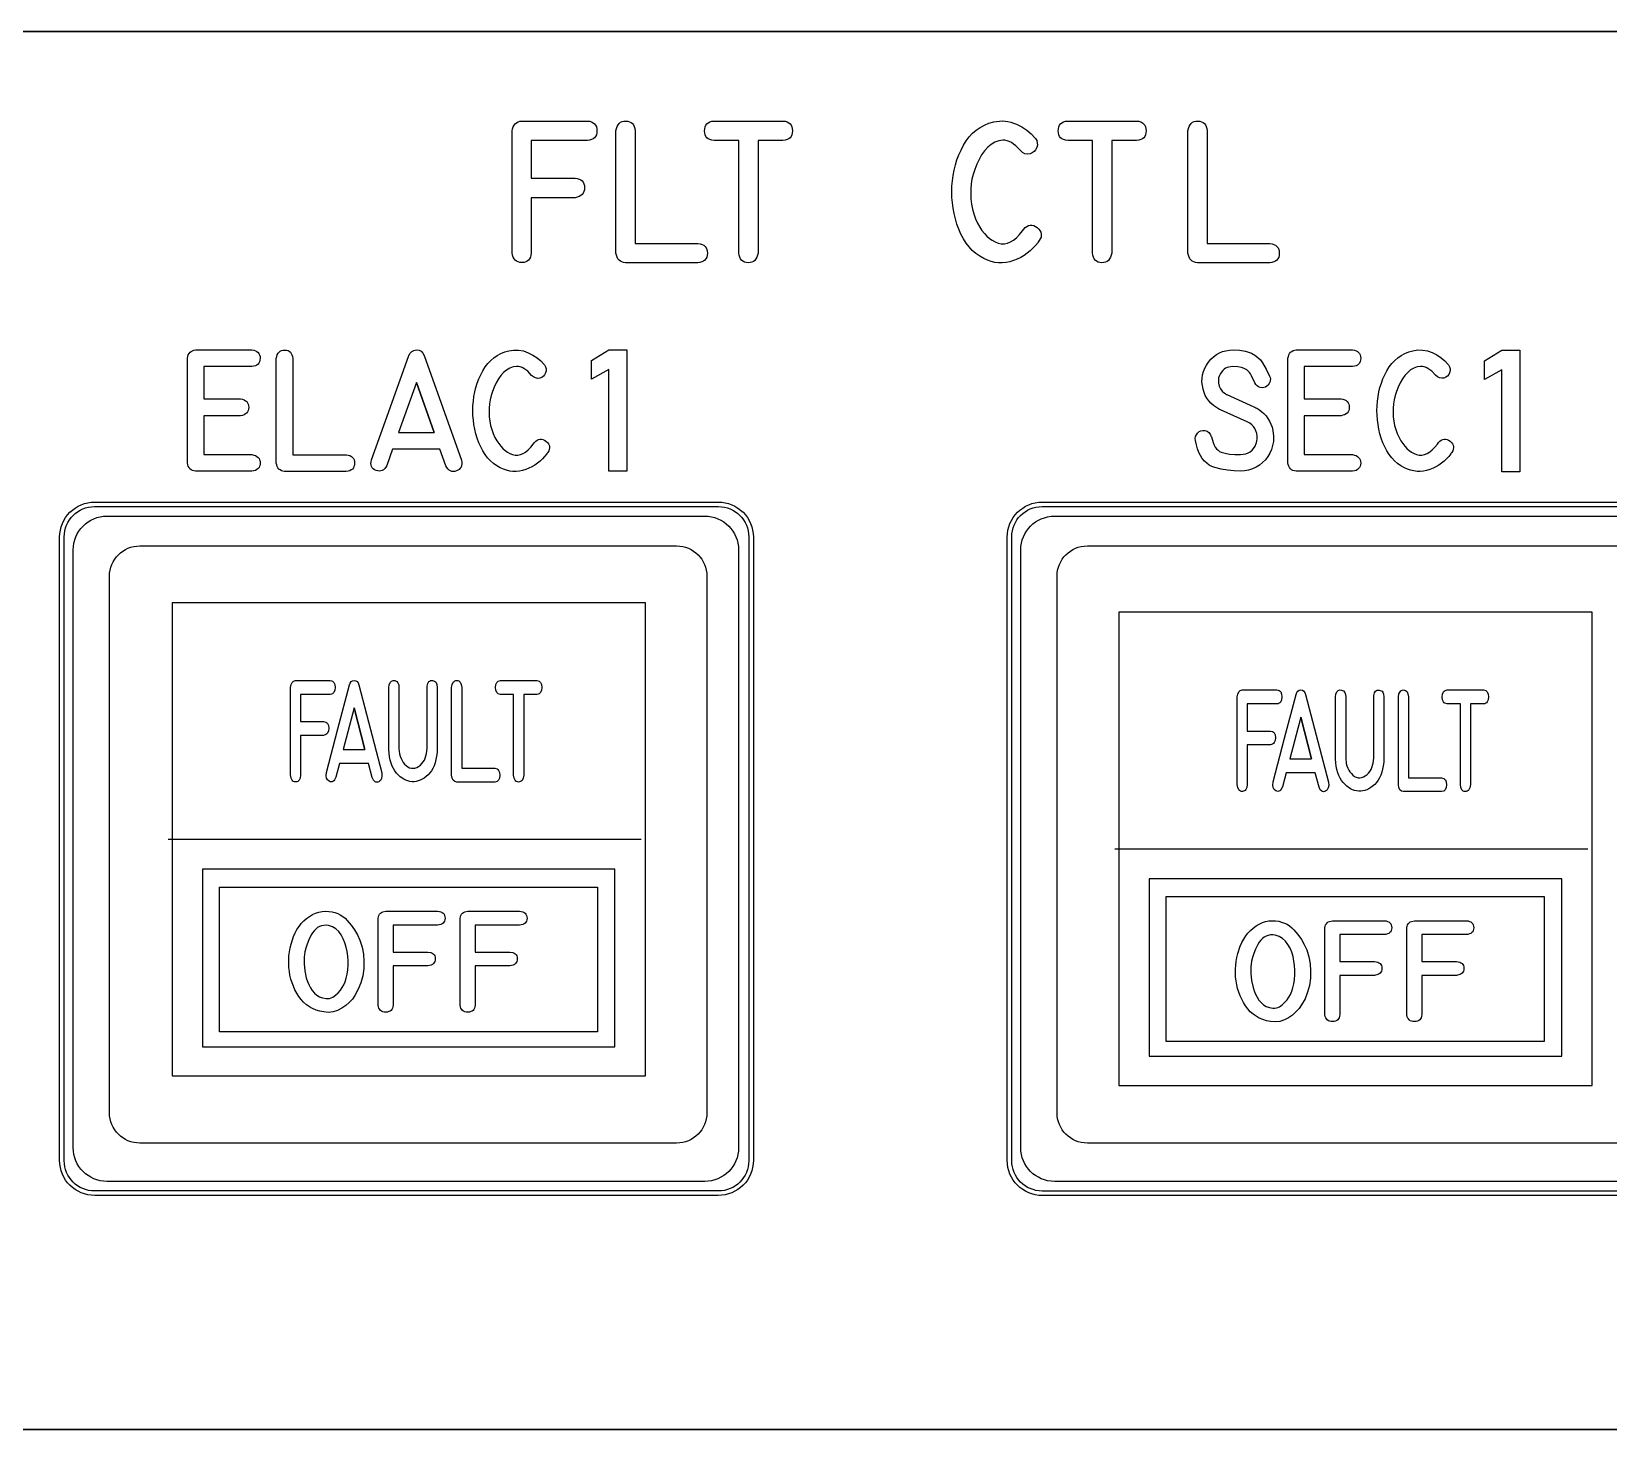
# Model space of a CAD drawing. Extents: x 214 to 359, y 82 to 686.
# Drawn here: x 256.1 to 309.4, y 439.1 to 486.4 of the extents above; entities that cross this region are included whole.
import ezdxf

# ---------------------------------------------------------------- set-up
doc = ezdxf.new("R2010")
doc.units = 0
for name, color, linetype in [('_BACKPANEL', 5, 'CONTINUOUS'), ('_ENGRAVING', 105, 'CONTINUOUS'), ('_LABELS', 30, 'CONTINUOUS'), ('_TOPLAYER', 1, 'CONTINUOUS')]:
    doc.layers.add(name, color=color, linetype=linetype)

msp = doc.modelspace()

# ---------------------------------------------------------------- linework, layer by layer
at = {"layer": '_BACKPANEL'}
for points in [[(214.375, 486.4), (214.375, 481.672), (214.375, 472.215), (214.375, 453.302), (214.375, 448.574), (214.375, 439.117), (359.375, 439.117), (359.375, 448.574), (359.375, 453.302), (359.375, 472.215), (359.375, 481.672), (359.375, 486.4)], [(258.249, 470.334), (279.344, 470.334), (279.45, 470.328), (279.552, 470.313), (279.65, 470.288), (279.745, 470.253), (279.835, 470.21), (279.919, 470.159), (279.998, 470.1), (280.071, 470.033), (280.138, 469.961), (280.197, 469.881), (280.248, 469.797), (280.291, 469.707), (280.326, 469.612), (280.351, 469.514), (280.366, 469.412), (280.372, 469.306), (280.372, 448.211), (280.366, 448.106), (280.351, 448.004), (280.326, 447.905), (280.291, 447.811), (280.248, 447.721), (280.197, 447.636), (280.138, 447.557), (280.071, 447.484), (279.998, 447.418), (279.919, 447.359), (279.835, 447.307), (279.745, 447.264), (279.65, 447.23), (279.552, 447.204), (279.45, 447.189), (279.344, 447.184), (258.249, 447.184), (258.143, 447.189), (258.041, 447.204), (257.943, 447.23), (257.848, 447.264), (257.758, 447.307), (257.674, 447.359), (257.595, 447.418), (257.522, 447.484), (257.456, 447.557), (257.397, 447.636), (257.345, 447.721), (257.302, 447.811), (257.268, 447.905), (257.242, 448.004), (257.227, 448.106), (257.222, 448.211), (257.222, 469.306), (257.227, 469.412), (257.242, 469.514), (257.268, 469.612), (257.302, 469.707), (257.345, 469.797), (257.397, 469.881), (257.456, 469.961), (257.522, 470.033), (257.595, 470.1), (257.674, 470.159), (257.758, 470.21), (257.848, 470.253), (257.943, 470.288), (258.041, 470.313), (258.143, 470.328)]]:
    msp.add_lwpolyline(points, close=True, dxfattribs=at)
msp.add_lwpolyline([(311.385, 447.183), (290.289, 447.183), (290.184, 447.189), (290.082, 447.204), (289.983, 447.229), (289.889, 447.264), (289.799, 447.307), (289.714, 447.358), (289.635, 447.417), (289.562, 447.484), (289.496, 447.557), (289.437, 447.636), (289.386, 447.72), (289.343, 447.81), (289.308, 447.905), (289.283, 448.003), (289.267, 448.106), (289.262, 448.211), (289.262, 469.306), (289.267, 469.411), (289.283, 469.513), (289.308, 469.612), (289.343, 469.707), (289.386, 469.796), (289.437, 469.881), (289.496, 469.96), (289.562, 470.033), (289.635, 470.099), (289.714, 470.158), (289.799, 470.21), (289.889, 470.253), (289.983, 470.287), (290.082, 470.313), (290.184, 470.328), (290.289, 470.333), (311.385, 470.333)], dxfattribs=at)
at = {"layer": '_ENGRAVING'}
for points in [[(272.368, 478.914), (272.368, 483.042), (272.382, 483.114), (272.404, 483.178), (272.433, 483.233), (272.47, 483.279), (272.515, 483.316), (272.567, 483.344), (272.627, 483.364), (272.694, 483.374), (274.917, 483.374), (274.992, 483.363), (275.057, 483.344), (275.112, 483.315), (275.157, 483.278), (275.192, 483.233), (275.217, 483.178), (275.232, 483.115), (275.237, 483.043), (275.232, 482.971), (275.216, 482.908), (275.191, 482.854), (275.156, 482.808), (275.11, 482.772), (275.055, 482.745), (274.989, 482.726), (274.913, 482.716), (273.014, 482.716), (273.014, 481.436), (274.495, 481.436), (274.569, 481.426), (274.634, 481.408), (274.689, 481.381), (274.734, 481.346), (274.769, 481.302), (274.795, 481.25), (274.81, 481.189), (274.816, 481.12), (274.812, 481.051), (274.798, 480.989), (274.773, 480.935), (274.738, 480.889), (274.693, 480.85), (274.637, 480.819), (274.571, 480.795), (274.495, 480.779), (273.014, 480.779), (273.014, 478.914), (273.004, 478.838), (272.986, 478.772), (272.959, 478.716), (272.924, 478.67), (272.881, 478.634), (272.83, 478.608), (272.77, 478.592), (272.702, 478.586), (272.634, 478.59), (272.573, 478.605), (272.52, 478.63), (272.475, 478.666), (272.437, 478.712), (272.406, 478.769), (272.384, 478.836)], [(276.206, 478.579), (276.139, 478.588), (276.08, 478.606), (276.028, 478.634), (275.983, 478.67), (275.946, 478.715), (275.916, 478.769), (275.894, 478.832), (275.88, 478.904), (275.88, 483.042), (275.896, 483.121), (275.919, 483.189), (275.949, 483.246), (275.988, 483.293), (276.033, 483.329), (276.086, 483.354), (276.147, 483.369), (276.215, 483.373), (276.283, 483.366), (276.342, 483.35), (276.394, 483.323), (276.437, 483.287), (276.472, 483.241), (276.498, 483.184), (276.517, 483.118), (276.527, 483.042), (276.527, 479.232), (278.647, 479.234), (278.724, 479.221), (278.79, 479.199), (278.845, 479.17), (278.891, 479.132), (278.926, 479.086), (278.951, 479.031), (278.966, 478.969), (278.97, 478.899), (278.964, 478.828), (278.948, 478.767), (278.923, 478.714), (278.887, 478.669), (278.841, 478.634), (278.786, 478.607), (278.72, 478.589), (278.645, 478.579)], [(280.039, 478.909), (280.039, 482.714), (279.196, 482.714), (279.121, 482.725), (279.055, 482.744), (279, 482.772), (278.955, 482.809), (278.92, 482.855), (278.895, 482.909), (278.88, 482.971), (278.876, 483.043), (278.881, 483.114), (278.896, 483.177), (278.921, 483.231), (278.956, 483.277), (279.001, 483.314), (279.056, 483.343), (279.121, 483.363), (279.196, 483.374), (281.527, 483.374), (281.601, 483.363), (281.666, 483.344), (281.72, 483.315), (281.765, 483.278), (281.8, 483.233), (281.825, 483.178), (281.84, 483.115), (281.845, 483.043), (281.84, 482.971), (281.826, 482.908), (281.801, 482.853), (281.766, 482.808), (281.721, 482.771), (281.667, 482.743), (281.602, 482.724), (281.527, 482.714), (280.687, 482.714), (280.687, 478.909), (280.67, 478.831), (280.646, 478.764), (280.614, 478.707), (280.575, 478.661), (280.529, 478.625), (280.476, 478.6), (280.416, 478.586), (280.348, 478.581), (280.28, 478.588), (280.221, 478.604), (280.17, 478.63), (280.128, 478.666), (280.093, 478.712), (280.067, 478.767), (280.049, 478.833)], [(290.192, 479.33), (290.171, 479.3), (290.16, 479.283), (290.151, 479.269), (290.069, 479.165), (289.981, 479.069), (289.887, 478.98), (289.787, 478.899), (289.681, 478.826), (289.568, 478.76), (289.45, 478.703), (289.325, 478.653), (289.198, 478.614), (289.071, 478.588), (288.944, 478.576), (288.818, 478.578), (288.692, 478.593), (288.567, 478.621), (288.442, 478.664), (288.318, 478.719), (288.179, 478.799), (288.049, 478.891), (287.929, 478.996), (287.818, 479.114), (287.717, 479.244), (287.626, 479.387), (287.544, 479.543), (287.472, 479.712), (287.409, 479.887), (287.356, 480.065), (287.313, 480.244), (287.279, 480.425), (287.255, 480.608), (287.24, 480.792), (287.235, 480.978), (287.24, 481.166), (287.254, 481.353), (287.278, 481.536), (287.313, 481.715), (287.356, 481.89), (287.41, 482.061), (287.474, 482.229), (287.547, 482.393), (287.63, 482.553), (287.723, 482.703), (287.826, 482.839), (287.939, 482.96), (288.062, 483.066), (288.195, 483.158), (288.338, 483.234), (288.491, 483.296), (288.653, 483.343), (288.75, 483.362), (288.846, 483.373), (288.942, 483.376), (289.039, 483.37), (289.135, 483.357), (289.231, 483.335), (289.327, 483.305), (289.423, 483.267), (289.606, 483.175), (289.772, 483.066), (289.921, 482.941), (290.052, 482.798), (290.064, 482.782), (290.106, 482.71), (290.127, 482.635), (290.128, 482.556), (290.107, 482.474), (290.07, 482.398), (290.019, 482.338), (289.956, 482.294), (289.88, 482.265), (289.793, 482.254), (289.71, 482.268), (289.63, 482.308), (289.554, 482.372), (289.477, 482.458), (289.401, 482.531), (289.326, 482.593), (289.252, 482.643), (289.178, 482.681), (289.105, 482.707), (289.033, 482.721), (288.961, 482.723), (288.823, 482.703), (288.691, 482.657), (288.568, 482.584), (288.451, 482.485), (288.344, 482.364), (288.245, 482.228), (288.156, 482.077), (288.077, 481.909), (288.01, 481.736), (287.956, 481.569), (287.918, 481.408), (287.893, 481.251), (287.878, 481.08), (287.875, 480.909), (287.882, 480.737), (287.901, 480.565), (287.933, 480.395), (287.978, 480.23), (288.037, 480.07), (288.109, 479.915), (288.18, 479.788), (288.256, 479.673), (288.336, 479.571), (288.421, 479.481), (288.51, 479.404), (288.603, 479.339), (288.701, 479.287), (288.804, 479.247), (288.908, 479.224), (289.012, 479.222), (289.115, 479.242), (289.218, 479.282), (289.32, 479.344), (289.422, 479.426), (289.522, 479.53), (289.623, 479.656), (289.666, 479.716), (289.721, 479.77), (289.776, 479.811), (289.832, 479.838), (289.888, 479.851), (289.945, 479.85), (290.004, 479.836), (290.062, 479.808), (290.122, 479.767), (290.176, 479.718), (290.216, 479.667), (290.244, 479.615), (290.26, 479.561), (290.262, 479.506), (290.252, 479.449), (290.228, 479.39)], [(291.997, 478.909), (291.997, 482.714), (291.154, 482.714), (291.079, 482.725), (291.014, 482.744), (290.959, 482.772), (290.914, 482.809), (290.879, 482.855), (290.854, 482.909), (290.839, 482.971), (290.834, 483.043), (290.839, 483.114), (290.855, 483.177), (290.88, 483.231), (290.915, 483.277), (290.96, 483.314), (291.015, 483.343), (291.08, 483.363), (291.154, 483.374), (293.485, 483.374), (293.56, 483.363), (293.624, 483.344), (293.679, 483.315), (293.723, 483.278), (293.758, 483.233), (293.783, 483.178), (293.798, 483.115), (293.804, 483.043), (293.799, 482.971), (293.784, 482.908), (293.759, 482.853), (293.725, 482.808), (293.68, 482.771), (293.625, 482.743), (293.56, 482.724), (293.485, 482.714), (292.645, 482.714), (292.645, 478.909), (292.628, 478.831), (292.604, 478.764), (292.573, 478.707), (292.534, 478.661), (292.488, 478.625), (292.435, 478.6), (292.374, 478.586), (292.306, 478.581), (292.239, 478.588), (292.18, 478.604), (292.129, 478.63), (292.086, 478.666), (292.051, 478.712), (292.025, 478.767), (292.007, 478.833)], [(295.546, 478.579), (295.48, 478.588), (295.42, 478.606), (295.368, 478.634), (295.324, 478.67), (295.287, 478.715), (295.257, 478.769), (295.235, 478.832), (295.22, 478.904), (295.22, 483.042), (295.236, 483.121), (295.259, 483.189), (295.29, 483.246), (295.328, 483.293), (295.374, 483.329), (295.427, 483.354), (295.488, 483.369), (295.556, 483.373), (295.623, 483.366), (295.683, 483.35), (295.734, 483.323), (295.777, 483.287), (295.812, 483.241), (295.839, 483.184), (295.858, 483.118), (295.868, 483.042), (295.868, 479.232), (297.988, 479.234), (298.064, 479.221), (298.13, 479.199), (298.186, 479.17), (298.231, 479.132), (298.267, 479.086), (298.292, 479.031), (298.306, 478.969), (298.31, 478.899), (298.305, 478.828), (298.289, 478.767), (298.263, 478.714), (298.227, 478.669), (298.182, 478.634), (298.126, 478.607), (298.061, 478.589), (297.985, 478.579)], [(263.571, 475.07), (261.941, 475.07), (261.941, 473.974), (263.183, 473.974), (263.249, 473.96), (263.305, 473.94), (263.353, 473.914), (263.392, 473.881), (263.423, 473.843), (263.444, 473.797), (263.457, 473.746), (263.461, 473.688), (263.457, 473.631), (263.444, 473.579), (263.422, 473.534), (263.391, 473.496), (263.352, 473.464), (263.305, 473.438), (263.248, 473.418), (263.183, 473.405), (261.941, 473.405), (261.941, 472.089), (263.571, 472.089), (263.636, 472.075), (263.692, 472.055), (263.739, 472.029), (263.778, 471.997), (263.809, 471.959), (263.83, 471.914), (263.843, 471.863), (263.848, 471.806), (263.843, 471.749), (263.83, 471.698), (263.809, 471.654), (263.778, 471.616), (263.739, 471.584), (263.692, 471.558), (263.636, 471.539), (263.571, 471.526), (261.667, 471.526), (261.609, 471.537), (261.558, 471.555), (261.513, 471.581), (261.475, 471.613), (261.443, 471.652), (261.418, 471.698), (261.4, 471.75), (261.388, 471.81), (261.388, 475.348), (261.401, 475.41), (261.419, 475.465), (261.445, 475.512), (261.477, 475.551), (261.515, 475.582), (261.559, 475.605), (261.61, 475.621), (261.667, 475.629), (263.571, 475.629), (263.635, 475.619), (263.692, 475.603), (263.739, 475.579), (263.778, 475.547), (263.808, 475.508), (263.83, 475.462), (263.843, 475.408), (263.847, 475.347), (263.842, 475.286), (263.829, 475.233), (263.807, 475.187), (263.777, 475.148), (263.738, 475.117), (263.691, 475.094), (263.635, 475.078)], [(264.674, 471.524), (264.616, 471.531), (264.565, 471.547), (264.521, 471.57), (264.483, 471.601), (264.451, 471.64), (264.426, 471.686), (264.407, 471.74), (264.394, 471.802), (264.394, 475.344), (264.408, 475.412), (264.428, 475.47), (264.454, 475.519), (264.487, 475.559), (264.526, 475.59), (264.571, 475.612), (264.623, 475.624), (264.681, 475.628), (264.739, 475.622), (264.79, 475.608), (264.834, 475.585), (264.871, 475.554), (264.901, 475.515), (264.924, 475.466), (264.94, 475.41), (264.949, 475.344), (264.949, 472.083), (266.764, 472.085), (266.829, 472.073), (266.886, 472.055), (266.933, 472.029), (266.972, 471.997), (267.002, 471.957), (267.024, 471.911), (267.036, 471.857), (267.04, 471.797), (267.035, 471.737), (267.021, 471.684), (266.999, 471.639), (266.969, 471.601), (266.93, 471.571), (266.882, 471.547), (266.826, 471.532), (266.762, 471.524)], [(267.613, 471.912), (268.243, 473.678), (268.875, 475.444), (268.916, 475.524), (268.972, 475.582), (269.045, 475.616), (269.133, 475.629), (269.221, 475.618), (269.294, 475.584), (269.351, 475.526), (269.392, 475.444), (270.653, 471.902), (270.663, 471.835), (270.664, 471.774), (270.657, 471.719), (270.64, 471.67), (270.614, 471.627), (270.58, 471.591), (270.536, 471.561), (270.484, 471.538), (270.428, 471.522), (270.376, 471.517), (270.327, 471.523), (270.282, 471.539), (270.239, 471.565), (270.2, 471.602), (270.164, 471.649), (270.132, 471.706), (269.929, 472.279), (268.327, 472.279), (268.13, 471.72), (268.097, 471.662), (268.061, 471.615), (268.021, 471.578), (267.978, 471.552), (267.931, 471.537), (267.882, 471.532), (267.829, 471.538), (267.772, 471.555), (267.719, 471.579), (267.675, 471.61), (267.641, 471.646), (267.617, 471.688), (267.601, 471.735), (267.596, 471.789), (267.6, 471.848)], [(273.573, 472.167), (273.555, 472.141), (273.545, 472.127), (273.537, 472.115), (273.467, 472.025), (273.392, 471.943), (273.312, 471.867), (273.226, 471.797), (273.135, 471.735), (273.039, 471.679), (272.937, 471.629), (272.83, 471.587), (272.721, 471.553), (272.612, 471.531), (272.504, 471.521), (272.396, 471.522), (272.289, 471.535), (272.181, 471.56), (272.075, 471.596), (271.968, 471.644), (271.849, 471.712), (271.738, 471.791), (271.635, 471.881), (271.54, 471.981), (271.454, 472.093), (271.376, 472.216), (271.306, 472.349), (271.244, 472.493), (271.19, 472.644), (271.145, 472.796), (271.107, 472.949), (271.079, 473.104), (271.058, 473.26), (271.045, 473.418), (271.041, 473.578), (271.045, 473.738), (271.057, 473.898), (271.078, 474.055), (271.107, 474.208), (271.145, 474.358), (271.191, 474.505), (271.245, 474.648), (271.308, 474.789), (271.379, 474.925), (271.459, 475.054), (271.547, 475.171), (271.644, 475.274), (271.749, 475.365), (271.863, 475.444), (271.985, 475.509), (272.116, 475.562), (272.255, 475.603), (272.42, 475.628), (272.585, 475.625), (272.75, 475.595), (272.914, 475.538), (273.071, 475.459), (273.213, 475.365), (273.34, 475.258), (273.453, 475.136), (273.463, 475.122), (273.499, 475.06), (273.517, 474.996), (273.517, 474.929), (273.5, 474.858), (273.468, 474.793), (273.425, 474.742), (273.371, 474.704), (273.305, 474.679), (273.231, 474.67), (273.16, 474.682), (273.091, 474.716), (273.026, 474.771), (272.896, 474.907), (272.831, 474.96), (272.767, 475.003), (272.704, 475.035), (272.642, 475.057), (272.58, 475.07), (272.519, 475.072), (272.4, 475.054), (272.288, 475.015), (272.182, 474.952), (272.082, 474.867), (271.99, 474.764), (271.906, 474.648), (271.83, 474.518), (271.762, 474.375), (271.704, 474.227), (271.659, 474.084), (271.625, 473.945), (271.604, 473.812), (271.592, 473.665), (271.588, 473.518), (271.595, 473.371), (271.611, 473.224), (271.638, 473.078), (271.677, 472.937), (271.727, 472.8), (271.789, 472.668), (271.85, 472.559), (271.915, 472.461), (271.984, 472.373), (272.056, 472.296), (272.132, 472.23), (272.212, 472.175), (272.296, 472.13), (272.384, 472.096), (272.474, 472.076), (272.562, 472.074), (272.651, 472.091), (272.739, 472.125), (272.826, 472.178), (272.913, 472.249), (272.999, 472.338), (273.085, 472.445), (273.122, 472.497), (273.169, 472.544), (273.216, 472.578), (273.264, 472.601), (273.312, 472.612), (273.361, 472.612), (273.411, 472.6), (273.462, 472.576), (273.513, 472.54), (273.559, 472.498), (273.593, 472.455), (273.617, 472.41), (273.63, 472.364), (273.632, 472.317), (273.623, 472.268), (273.604, 472.218)], [(276.246, 471.53), (275.638, 471.53), (275.638, 474.968), (275.055, 474.638), (275.055, 475.27), (275.638, 475.631), (276.246, 475.631)], [(297.45, 473.71), (297.481, 473.696), (297.517, 473.678), (297.548, 473.66), (297.579, 473.641), (297.611, 473.622), (297.704, 473.554), (297.787, 473.479), (297.861, 473.398), (297.926, 473.311), (297.982, 473.218), (298.028, 473.119), (298.065, 473.013), (298.093, 472.901), (298.115, 472.718), (298.109, 472.53), (298.085, 472.396), (298.046, 472.268), (297.991, 472.144), (297.921, 472.026), (297.838, 471.917), (297.745, 471.821), (297.642, 471.738), (297.528, 471.668), (297.401, 471.609), (297.27, 471.566), (297.138, 471.54), (297.003, 471.532), (296.778, 471.539), (296.557, 471.562), (296.342, 471.599), (296.132, 471.651), (296.032, 471.687), (295.939, 471.736), (295.854, 471.797), (295.777, 471.87), (295.706, 471.956), (295.644, 472.055), (295.588, 472.166), (295.54, 472.289), (295.505, 472.426), (295.477, 472.566), (295.47, 472.636), (295.48, 472.702), (295.505, 472.763), (295.547, 472.82), (295.6, 472.867), (295.658, 472.897), (295.723, 472.909), (295.794, 472.905), (295.866, 472.88), (295.926, 472.839), (295.974, 472.782), (296.01, 472.708), (296.016, 472.69), (296.072, 472.495), (296.107, 472.413), (296.146, 472.343), (296.189, 472.284), (296.237, 472.235), (296.289, 472.198), (296.346, 472.171), (296.475, 472.135), (296.626, 472.11), (296.801, 472.097), (296.999, 472.095), (297.092, 472.101), (297.177, 472.118), (297.255, 472.147), (297.324, 472.187), (297.387, 472.239), (297.442, 472.302), (297.489, 472.377), (297.528, 472.464), (297.553, 472.547), (297.565, 472.631), (297.563, 472.718), (297.548, 472.805), (297.521, 472.89), (297.484, 472.968), (297.436, 473.038), (297.377, 473.101), (297.311, 473.15), (297.228, 473.195), (296.317, 473.602), (296.287, 473.618), (296.181, 473.681), (296.085, 473.751), (296, 473.827), (295.926, 473.909), (295.862, 473.998), (295.808, 474.093), (295.765, 474.194), (295.733, 474.301), (295.707, 474.428), (295.695, 474.551), (295.697, 474.671), (295.713, 474.788), (295.743, 474.902), (295.787, 475.012), (295.845, 475.119), (295.917, 475.222), (295.999, 475.318), (296.087, 475.401), (296.181, 475.471), (296.282, 475.528), (296.389, 475.573), (296.501, 475.605), (296.62, 475.624), (296.746, 475.63), (296.962, 475.624), (297.167, 475.585), (297.265, 475.559), (297.365, 475.52), (297.482, 475.455), (297.584, 475.38), (297.672, 475.293), (297.745, 475.195), (297.87, 474.98), (297.983, 474.748), (298.001, 474.696), (298.007, 474.648), (298.006, 474.602), (297.998, 474.559), (297.981, 474.518), (297.932, 474.442), (297.89, 474.406), (297.838, 474.375), (297.783, 474.357), (297.726, 474.353), (297.666, 474.361), (297.609, 474.382), (297.558, 474.416), (297.515, 474.462), (297.479, 474.522), (297.37, 474.759), (297.338, 474.817), (297.301, 474.87), (297.257, 474.918), (297.208, 474.961), (297.124, 475.008), (297.035, 475.041), (296.907, 475.063), (296.726, 475.069), (296.602, 475.053), (296.546, 475.034), (296.493, 475.009), (296.445, 474.976), (296.4, 474.937), (296.323, 474.836), (296.283, 474.761), (296.258, 474.682), (296.248, 474.598), (296.252, 474.51), (296.275, 474.405), (296.317, 474.312), (296.377, 474.232), (296.457, 474.165), (296.474, 474.152), (296.496, 474.139), (296.518, 474.129), (296.541, 474.119)], [(300.785, 475.071), (299.155, 475.071), (299.155, 473.975), (300.398, 473.975), (300.463, 473.961), (300.52, 473.941), (300.568, 473.915), (300.607, 473.882), (300.638, 473.843), (300.659, 473.798), (300.672, 473.747), (300.676, 473.689), (300.672, 473.631), (300.658, 473.58), (300.637, 473.535), (300.606, 473.497), (300.567, 473.464), (300.519, 473.438), (300.463, 473.419), (300.398, 473.406), (299.155, 473.406), (299.155, 472.089), (300.785, 472.089), (300.85, 472.075), (300.907, 472.056), (300.954, 472.03), (300.993, 471.997), (301.024, 471.959), (301.045, 471.914), (301.058, 471.863), (301.063, 471.806), (301.058, 471.749), (301.045, 471.699), (301.024, 471.654), (300.993, 471.616), (300.954, 471.584), (300.907, 471.558), (300.85, 471.539), (300.785, 471.526), (298.882, 471.526), (298.823, 471.537), (298.772, 471.556), (298.727, 471.581), (298.689, 471.613), (298.657, 471.652), (298.632, 471.698), (298.614, 471.751), (298.602, 471.81), (298.602, 475.349), (298.615, 475.412), (298.634, 475.466), (298.659, 475.513), (298.691, 475.552), (298.729, 475.583), (298.773, 475.606), (298.824, 475.622), (298.882, 475.63), (300.785, 475.63), (300.85, 475.621), (300.907, 475.604), (300.954, 475.58), (300.993, 475.549), (301.023, 475.51), (301.045, 475.463), (301.058, 475.41), (301.062, 475.348), (301.057, 475.287), (301.044, 475.234), (301.022, 475.188), (300.992, 475.149), (300.953, 475.118), (300.906, 475.095), (300.85, 475.079)], [(304.143, 472.167), (304.125, 472.141), (304.115, 472.127), (304.107, 472.115), (304.037, 472.026), (303.962, 471.943), (303.881, 471.867), (303.796, 471.798), (303.705, 471.735), (303.608, 471.679), (303.507, 471.63), (303.4, 471.587), (303.291, 471.553), (303.182, 471.532), (303.074, 471.521), (302.966, 471.523), (302.858, 471.536), (302.751, 471.56), (302.644, 471.596), (302.538, 471.644), (302.418, 471.712), (302.307, 471.791), (302.204, 471.881), (302.11, 471.982), (302.023, 472.093), (301.945, 472.216), (301.875, 472.349), (301.813, 472.494), (301.759, 472.644), (301.714, 472.796), (301.677, 472.95), (301.648, 473.105), (301.627, 473.261), (301.615, 473.419), (301.61, 473.578), (301.614, 473.739), (301.627, 473.899), (301.647, 474.056), (301.677, 474.209), (301.714, 474.359), (301.76, 474.506), (301.815, 474.65), (301.877, 474.79), (301.949, 474.927), (302.028, 475.056), (302.117, 475.172), (302.213, 475.275), (302.319, 475.366), (302.432, 475.445), (302.555, 475.511), (302.686, 475.564), (302.825, 475.604), (302.99, 475.629), (303.155, 475.627), (303.319, 475.597), (303.484, 475.539), (303.641, 475.46), (303.783, 475.367), (303.91, 475.259), (304.023, 475.137), (304.032, 475.123), (304.069, 475.061), (304.087, 474.997), (304.087, 474.93), (304.07, 474.859), (304.038, 474.795), (303.995, 474.743), (303.94, 474.705), (303.875, 474.68), (303.801, 474.671), (303.73, 474.683), (303.661, 474.717), (303.596, 474.772), (303.465, 474.908), (303.401, 474.961), (303.337, 475.004), (303.274, 475.036), (303.212, 475.059), (303.15, 475.071), (303.088, 475.073), (302.97, 475.056), (302.857, 475.016), (302.751, 474.953), (302.652, 474.868), (302.559, 474.766), (302.475, 474.649), (302.399, 474.519), (302.331, 474.376), (302.273, 474.228), (302.228, 474.084), (302.195, 473.946), (302.174, 473.812), (302.161, 473.666), (302.158, 473.519), (302.164, 473.372), (302.181, 473.224), (302.208, 473.079), (302.246, 472.937), (302.297, 472.801), (302.359, 472.668), (302.42, 472.559), (302.484, 472.461), (302.553, 472.374), (302.625, 472.297), (302.702, 472.23), (302.782, 472.175), (302.866, 472.13), (302.954, 472.096), (303.043, 472.076), (303.132, 472.075), (303.221, 472.091), (303.308, 472.126), (303.396, 472.179), (303.483, 472.25), (303.569, 472.339), (303.655, 472.446), (303.692, 472.498), (303.739, 472.544), (303.786, 472.579), (303.834, 472.602), (303.882, 472.613), (303.931, 472.612), (303.981, 472.6), (304.032, 472.576), (304.083, 472.541), (304.128, 472.499), (304.163, 472.456), (304.187, 472.411), (304.2, 472.365), (304.202, 472.317), (304.193, 472.269), (304.173, 472.219)], [(306.441, 471.513), (305.832, 471.513), (305.832, 474.96), (305.248, 474.629), (305.248, 475.263), (305.832, 475.625), (306.441, 475.625)], [(269.729, 472.842), (269.131, 474.525), (268.529, 472.842)], [(269.131, 474.525), (269.729, 472.842)], [(258.259, 470.487), (279.334, 470.487), (279.456, 470.481), (279.575, 470.463), (279.689, 470.434), (279.799, 470.394), (279.903, 470.344), (280.001, 470.284), (280.092, 470.216), (280.177, 470.139), (280.254, 470.055), (280.322, 469.963), (280.382, 469.865), (280.432, 469.761), (280.471, 469.651), (280.501, 469.537), (280.519, 469.418), (280.525, 469.296), (280.525, 448.221), (280.519, 448.099), (280.501, 447.98), (280.471, 447.866), (280.432, 447.757), (280.382, 447.653), (280.322, 447.554), (280.254, 447.463), (280.177, 447.378), (280.092, 447.302), (280.001, 447.233), (279.903, 447.174), (279.799, 447.124), (279.689, 447.084), (279.575, 447.055), (279.456, 447.037), (279.334, 447.03), (258.259, 447.03), (258.137, 447.037), (258.018, 447.055), (257.904, 447.084), (257.795, 447.124), (257.69, 447.174), (257.592, 447.233), (257.501, 447.302), (257.416, 447.378), (257.339, 447.463), (257.271, 447.554), (257.212, 447.653), (257.162, 447.757), (257.122, 447.866), (257.092, 447.98), (257.074, 448.099), (257.068, 448.221), (257.068, 469.296), (257.074, 469.418), (257.092, 469.537), (257.122, 469.651), (257.162, 469.761), (257.212, 469.865), (257.271, 469.963), (257.339, 470.055), (257.416, 470.139), (257.501, 470.216), (257.592, 470.284), (257.69, 470.344), (257.795, 470.394), (257.904, 470.434), (258.018, 470.463), (258.137, 470.481)], [(258.667, 470.009), (278.883, 470.009), (279, 470.003), (279.114, 469.986), (279.223, 469.958), (279.328, 469.919), (279.428, 469.871), (279.522, 469.814), (279.61, 469.749), (279.691, 469.675), (279.765, 469.594), (279.83, 469.506), (279.887, 469.412), (279.935, 469.312), (279.974, 469.207), (280.002, 469.097), (280.019, 468.984), (280.025, 468.867), (280.025, 448.651), (280.019, 448.534), (280.002, 448.42), (279.974, 448.31), (279.935, 448.205), (279.887, 448.105), (279.83, 448.011), (279.765, 447.923), (279.691, 447.842), (279.61, 447.769), (279.522, 447.703), (279.428, 447.646), (279.328, 447.598), (279.223, 447.56), (279.114, 447.532), (279, 447.515), (278.883, 447.509), (258.667, 447.509), (258.55, 447.515), (258.436, 447.532), (258.327, 447.56), (258.222, 447.598), (258.122, 447.646), (258.027, 447.703), (257.94, 447.769), (257.859, 447.842), (257.785, 447.923), (257.719, 448.011), (257.662, 448.105), (257.614, 448.205), (257.576, 448.31), (257.548, 448.42), (257.531, 448.534), (257.525, 448.651), (257.525, 468.867), (257.531, 468.984), (257.548, 469.097), (257.576, 469.207), (257.614, 469.312), (257.662, 469.412), (257.719, 469.506), (257.785, 469.594), (257.859, 469.675), (257.94, 469.749), (258.027, 469.814), (258.122, 469.871), (258.222, 469.919), (258.327, 469.958), (258.436, 469.986), (258.55, 470.003)]]:
    msp.add_lwpolyline(points, close=True, dxfattribs=at)
for points in [[(311.375, 447.03), (290.299, 447.03), (290.177, 447.036), (290.059, 447.054), (289.945, 447.083), (289.835, 447.123), (289.731, 447.173), (289.633, 447.233), (289.541, 447.301), (289.457, 447.378), (289.38, 447.463), (289.312, 447.554), (289.252, 447.652), (289.202, 447.756), (289.162, 447.866), (289.133, 447.98), (289.115, 448.099), (289.109, 448.221), (289.109, 469.296), (289.115, 469.418), (289.133, 469.537), (289.162, 469.651), (289.202, 469.76), (289.252, 469.865), (289.312, 469.963), (289.38, 470.054), (289.457, 470.139), (289.541, 470.215), (289.633, 470.284), (289.731, 470.343), (289.835, 470.393), (289.945, 470.433), (290.059, 470.463), (290.177, 470.481), (290.299, 470.487), (311.375, 470.487)], [(310.923, 447.508), (290.707, 447.508), (290.59, 447.514), (290.477, 447.532), (290.367, 447.56), (290.262, 447.598), (290.162, 447.646), (290.068, 447.703), (289.98, 447.769), (289.899, 447.842), (289.826, 447.923), (289.76, 448.011), (289.703, 448.105), (289.655, 448.205), (289.617, 448.31), (289.589, 448.42), (289.571, 448.533), (289.565, 448.65), (289.565, 468.866), (289.571, 468.983), (289.589, 469.097), (289.617, 469.207), (289.655, 469.312), (289.703, 469.412), (289.76, 469.506), (289.826, 469.594), (289.899, 469.675), (289.98, 469.748), (290.068, 469.814), (290.162, 469.871), (290.262, 469.919), (290.367, 469.957), (290.477, 469.985), (290.59, 470.003), (290.707, 470.008), (310.923, 470.008)]]:
    msp.add_lwpolyline(points, dxfattribs=at)
at = {"layer": '_LABELS'}
for points in [[(276.873, 451.079), (276.873, 467.081), (260.873, 467.081), (260.873, 451.079)], [(308.885, 450.757), (308.885, 466.759), (292.885, 466.759), (292.885, 450.757)], [(264.873, 461.254), (264.873, 464.214), (264.892, 464.312), (264.927, 464.384), (264.978, 464.431), (265.045, 464.452), (266.219, 464.452), (266.258, 464.444), (266.292, 464.43), (266.321, 464.41), (266.345, 464.384), (266.377, 464.312), (266.387, 464.215), (266.376, 464.118), (266.344, 464.047), (266.32, 464.021), (266.291, 464.001), (266.256, 463.988), (266.216, 463.981), (265.213, 463.981), (265.213, 463.063), (265.995, 463.063), (266.069, 463.042), (266.098, 463.023), (266.122, 462.998), (266.154, 462.929), (266.165, 462.836), (266.155, 462.742), (266.124, 462.67), (266.1, 462.642), (266.071, 462.62), (265.995, 462.591), (265.213, 462.591), (265.213, 461.254), (265.199, 461.152), (265.166, 461.079), (265.144, 461.054), (265.117, 461.035), (265.085, 461.023), (265.049, 461.019), (265.013, 461.022), (264.981, 461.032), (264.953, 461.05), (264.929, 461.076), (264.893, 461.15)], [(266.086, 461.339), (266.475, 462.819), (266.865, 464.298), (266.889, 464.365), (266.924, 464.413), (266.969, 464.442), (267.023, 464.452), (267.078, 464.443), (267.123, 464.414), (267.158, 464.366), (267.183, 464.298), (267.961, 461.331), (267.968, 461.223), (267.953, 461.136), (267.916, 461.071), (267.889, 461.046), (267.856, 461.026), (267.822, 461.013), (267.79, 461.009), (267.76, 461.013), (267.732, 461.027), (267.681, 461.079), (267.639, 461.167), (267.514, 461.647), (266.526, 461.647), (266.405, 461.178), (266.362, 461.09), (266.338, 461.06), (266.311, 461.038), (266.282, 461.025), (266.252, 461.021), (266.219, 461.026), (266.184, 461.04), (266.125, 461.086), (266.088, 461.151), (266.076, 461.236)], [(269.834, 462.148), (269.834, 462.115), (269.829, 462.014), (269.813, 461.89), (269.791, 461.774), (269.762, 461.667), (269.727, 461.568), (269.686, 461.477), (269.639, 461.395), (269.585, 461.322), (269.524, 461.256), (269.396, 461.151), (269.33, 461.11), (269.263, 461.077), (269.195, 461.053), (269.125, 461.036), (269.055, 461.028), (268.984, 461.028), (268.913, 461.036), (268.843, 461.052), (268.775, 461.076), (268.709, 461.109), (268.58, 461.197), (268.458, 461.318), (268.402, 461.39), (268.353, 461.47), (268.31, 461.558), (268.274, 461.654), (268.245, 461.757), (268.223, 461.869), (268.208, 461.988), (268.199, 462.115), (268.199, 462.148), (268.199, 464.217), (268.213, 464.308), (268.247, 464.383), (268.29, 464.431), (268.343, 464.452), (268.406, 464.447), (268.465, 464.419), (268.507, 464.371), (268.533, 464.304), (268.541, 464.217), (268.541, 462.148), (268.563, 461.967), (268.584, 461.886), (268.612, 461.811), (268.646, 461.742), (268.686, 461.679), (268.733, 461.622), (268.787, 461.571), (268.844, 461.529), (268.902, 461.5), (268.961, 461.484), (269.02, 461.48), (269.08, 461.488), (269.141, 461.509), (269.203, 461.542), (269.265, 461.588), (269.318, 461.637), (269.363, 461.694), (269.4, 461.756), (269.431, 461.826), (269.473, 461.98), (269.493, 462.148), (269.493, 464.217), (269.495, 464.263), (269.517, 464.352), (269.555, 464.412), (269.58, 464.432), (269.609, 464.445), (269.678, 464.449), (269.746, 464.427), (269.773, 464.407), (269.795, 464.381), (269.824, 464.311), (269.834, 464.217)], [(270.495, 461.014), (270.428, 461.034), (270.377, 461.079), (270.342, 461.15), (270.322, 461.247), (270.322, 464.214), (270.343, 464.319), (270.379, 464.394), (270.404, 464.42), (270.432, 464.438), (270.464, 464.449), (270.499, 464.451), (270.535, 464.447), (270.567, 464.435), (270.594, 464.416), (270.616, 464.39), (270.649, 464.316), (270.664, 464.214), (270.664, 461.482), (271.783, 461.484), (271.859, 461.459), (271.888, 461.437), (271.912, 461.41), (271.944, 461.338), (271.954, 461.243), (271.942, 461.148), (271.91, 461.079), (271.886, 461.053), (271.857, 461.034), (271.782, 461.014)], [(272.419, 461.251), (272.419, 463.979), (271.974, 463.979), (271.9, 464.001), (271.871, 464.021), (271.847, 464.047), (271.816, 464.119), (271.805, 464.215), (271.816, 464.311), (271.848, 464.383), (271.872, 464.409), (271.901, 464.43), (271.974, 464.452), (273.205, 464.452), (273.278, 464.43), (273.307, 464.41), (273.331, 464.384), (273.362, 464.312), (273.373, 464.215), (273.363, 464.118), (273.331, 464.046), (273.307, 464.02), (273.279, 464), (273.244, 463.986), (273.205, 463.979), (272.761, 463.979), (272.761, 461.251), (272.74, 461.146), (272.703, 461.073), (272.678, 461.047), (272.65, 461.029), (272.618, 461.019), (272.582, 461.016), (272.547, 461.02), (272.516, 461.032), (272.489, 461.05), (272.466, 461.076), (272.434, 461.149)], [(296.885, 460.932), (296.885, 463.892), (296.904, 463.99), (296.939, 464.063), (296.99, 464.109), (297.057, 464.13), (298.231, 464.13), (298.27, 464.123), (298.305, 464.109), (298.334, 464.088), (298.357, 464.062), (298.389, 463.99), (298.399, 463.893), (298.389, 463.796), (298.357, 463.725), (298.333, 463.699), (298.303, 463.679), (298.269, 463.666), (298.228, 463.659), (297.226, 463.659), (297.226, 462.741), (298.008, 462.741), (298.081, 462.721), (298.11, 462.701), (298.134, 462.676), (298.166, 462.607), (298.178, 462.515), (298.168, 462.421), (298.136, 462.348), (298.112, 462.32), (298.083, 462.298), (298.008, 462.27), (297.226, 462.27), (297.226, 460.932), (297.211, 460.831), (297.179, 460.758), (297.156, 460.732), (297.129, 460.713), (297.097, 460.702), (297.062, 460.697), (297.026, 460.7), (296.993, 460.711), (296.965, 460.729), (296.941, 460.754), (296.905, 460.828)], [(298.099, 461.018), (298.487, 462.497), (298.877, 463.976), (298.902, 464.043), (298.937, 464.091), (298.981, 464.12), (299.036, 464.13), (299.09, 464.121), (299.135, 464.093), (299.17, 464.044), (299.196, 463.976), (299.973, 461.009), (299.98, 460.902), (299.965, 460.815), (299.928, 460.749), (299.901, 460.724), (299.869, 460.704), (299.834, 460.691), (299.802, 460.687), (299.772, 460.691), (299.744, 460.705), (299.694, 460.757), (299.652, 460.845), (299.527, 461.325), (298.539, 461.325), (298.417, 460.857), (298.375, 460.769), (298.35, 460.738), (298.323, 460.716), (298.295, 460.703), (298.264, 460.699), (298.231, 460.704), (298.197, 460.718), (298.137, 460.764), (298.101, 460.83), (298.088, 460.914)], [(301.846, 461.827), (301.846, 461.793), (301.841, 461.692), (301.825, 461.568), (301.803, 461.452), (301.774, 461.345), (301.74, 461.246), (301.698, 461.156), (301.651, 461.074), (301.597, 461), (301.537, 460.935), (301.408, 460.829), (301.342, 460.788), (301.275, 460.756), (301.207, 460.731), (301.138, 460.715), (301.067, 460.707), (300.996, 460.706), (300.925, 460.714), (300.856, 460.731), (300.788, 460.755), (300.721, 460.787), (300.593, 460.875), (300.471, 460.996), (300.414, 461.068), (300.365, 461.148), (300.322, 461.236), (300.287, 461.332), (300.258, 461.435), (300.236, 461.547), (300.22, 461.666), (300.212, 461.793), (300.212, 461.827), (300.212, 463.896), (300.225, 463.986), (300.259, 464.061), (300.302, 464.109), (300.356, 464.131), (300.418, 464.125), (300.478, 464.097), (300.52, 464.049), (300.545, 463.982), (300.554, 463.896), (300.554, 461.827), (300.576, 461.646), (300.597, 461.564), (300.624, 461.489), (300.658, 461.42), (300.699, 461.357), (300.746, 461.3), (300.799, 461.249), (300.856, 461.208), (300.914, 461.179), (300.973, 461.162), (301.032, 461.158), (301.092, 461.166), (301.153, 461.187), (301.215, 461.22), (301.277, 461.266), (301.33, 461.316), (301.375, 461.372), (301.413, 461.435), (301.443, 461.504), (301.485, 461.658), (301.505, 461.827), (301.505, 463.896), (301.508, 463.941), (301.53, 464.03), (301.567, 464.091), (301.592, 464.11), (301.621, 464.123), (301.691, 464.127), (301.759, 464.105), (301.785, 464.085), (301.807, 464.059), (301.836, 463.989), (301.846, 463.896)], [(302.507, 460.692), (302.44, 460.712), (302.389, 460.757), (302.354, 460.828), (302.335, 460.925), (302.335, 463.892), (302.355, 463.998), (302.392, 464.072), (302.416, 464.098), (302.444, 464.116), (302.476, 464.127), (302.512, 464.13), (302.548, 464.125), (302.579, 464.113), (302.606, 464.094), (302.629, 464.068), (302.661, 463.994), (302.677, 463.892), (302.677, 461.16), (303.796, 461.162), (303.871, 461.137), (303.9, 461.116), (303.924, 461.088), (303.956, 461.017), (303.966, 460.921), (303.955, 460.827), (303.922, 460.757), (303.898, 460.731), (303.869, 460.712), (303.795, 460.692)], [(304.432, 460.929), (304.432, 463.657), (303.987, 463.657), (303.912, 463.679), (303.883, 463.699), (303.86, 463.725), (303.828, 463.797), (303.818, 463.893), (303.828, 463.989), (303.86, 464.061), (303.884, 464.088), (303.913, 464.108), (303.987, 464.13), (305.217, 464.13), (305.29, 464.109), (305.319, 464.088), (305.343, 464.062), (305.374, 463.99), (305.385, 463.893), (305.375, 463.796), (305.343, 463.725), (305.32, 463.698), (305.291, 463.678), (305.257, 463.665), (305.217, 463.657), (304.774, 463.657), (304.774, 460.929), (304.752, 460.825), (304.715, 460.751), (304.691, 460.725), (304.662, 460.707), (304.63, 460.697), (304.595, 460.694), (304.559, 460.698), (304.528, 460.71), (304.501, 460.728), (304.478, 460.754), (304.446, 460.827)], [(267.391, 462.118), (267.022, 463.528), (266.651, 462.118)], [(267.022, 463.528), (267.391, 462.118)], [(299.403, 461.796), (299.035, 463.206), (298.664, 461.796)], [(299.035, 463.206), (299.403, 461.796)], [(261.9, 458.063), (261.9, 457.921), (261.9, 452.063), (275.846, 452.063), (275.846, 458.063)], [(293.912, 457.741), (293.912, 457.599), (293.912, 451.741), (307.858, 451.741), (307.858, 457.741)], [(262.47, 457.465), (275.256, 457.465), (275.256, 452.563), (262.47, 452.563)], [(294.483, 457.143), (307.269, 457.143), (307.269, 452.241), (294.483, 452.241)], [(267.223, 455.664), (267.294, 455.43), (267.338, 455.193), (267.357, 454.951), (267.349, 454.704), (267.315, 454.461), (267.255, 454.229), (267.167, 454.007), (267.053, 453.797), (266.965, 453.674), (266.862, 453.561), (266.744, 453.457), (266.612, 453.363), (266.469, 453.288), (266.319, 453.243), (266.161, 453.226), (265.996, 453.238), (265.863, 453.266), (265.737, 453.304), (265.62, 453.354), (265.511, 453.414), (265.41, 453.485), (265.317, 453.568), (265.232, 453.661), (265.155, 453.765), (265.086, 453.876), (265.024, 453.991), (264.971, 454.108), (264.925, 454.229), (264.887, 454.352), (264.857, 454.479), (264.835, 454.609), (264.82, 454.742), (264.813, 454.876), (264.814, 455.009), (264.822, 455.142), (264.838, 455.273), (264.862, 455.404), (264.893, 455.533), (264.978, 455.79), (265.032, 455.914), (265.093, 456.028), (265.162, 456.134), (265.238, 456.231), (265.321, 456.32), (265.413, 456.399), (265.511, 456.47), (265.617, 456.533), (265.725, 456.582), (265.836, 456.618), (265.949, 456.639), (266.065, 456.646), (266.174, 456.641), (266.278, 456.627), (266.376, 456.603), (266.47, 456.569), (266.559, 456.525), (266.642, 456.472), (266.72, 456.409), (266.794, 456.337), (266.926, 456.179), (267.042, 456.014), (267.141, 455.842)], [(267.836, 453.467), (267.836, 456.409), (267.847, 456.461), (267.864, 456.507), (267.887, 456.546), (267.917, 456.579), (267.952, 456.605), (267.993, 456.625), (268.093, 456.646), (269.848, 456.646), (269.907, 456.638), (269.959, 456.625), (270.002, 456.604), (270.037, 456.578), (270.065, 456.545), (270.085, 456.506), (270.096, 456.461), (270.1, 456.41), (270.096, 456.359), (270.084, 456.314), (270.064, 456.275), (270.036, 456.243), (270, 456.217), (269.956, 456.198), (269.905, 456.184), (269.845, 456.177), (268.345, 456.177), (268.345, 455.265), (269.515, 455.265), (269.624, 455.245), (269.668, 455.225), (269.703, 455.2), (269.731, 455.169), (269.751, 455.132), (269.764, 455.089), (269.769, 455.04), (269.765, 454.99), (269.754, 454.946), (269.735, 454.908), (269.707, 454.875), (269.671, 454.847), (269.627, 454.824), (269.515, 454.796), (268.345, 454.796), (268.345, 453.467), (268.338, 453.413), (268.323, 453.366), (268.302, 453.326), (268.275, 453.293), (268.241, 453.267), (268.2, 453.249), (268.153, 453.237), (268.1, 453.233), (268.046, 453.236), (267.998, 453.246), (267.956, 453.264), (267.92, 453.29), (267.89, 453.323), (267.866, 453.363), (267.848, 453.411)], [(270.608, 453.467), (270.608, 456.409), (270.619, 456.461), (270.636, 456.507), (270.659, 456.546), (270.689, 456.579), (270.724, 456.605), (270.765, 456.625), (270.865, 456.646), (272.62, 456.646), (272.679, 456.638), (272.73, 456.625), (272.774, 456.604), (272.809, 456.578), (272.837, 456.545), (272.856, 456.506), (272.868, 456.461), (272.872, 456.41), (272.868, 456.359), (272.856, 456.314), (272.836, 456.275), (272.808, 456.243), (272.772, 456.217), (272.728, 456.198), (272.676, 456.184), (272.617, 456.177), (271.117, 456.177), (271.117, 455.265), (272.287, 455.265), (272.396, 455.245), (272.44, 455.225), (272.475, 455.2), (272.503, 455.169), (272.523, 455.132), (272.536, 455.089), (272.54, 455.04), (272.537, 454.99), (272.526, 454.946), (272.506, 454.908), (272.479, 454.875), (272.443, 454.847), (272.399, 454.824), (272.287, 454.796), (271.117, 454.796), (271.117, 453.467), (271.11, 453.413), (271.095, 453.366), (271.074, 453.326), (271.047, 453.293), (271.013, 453.267), (270.972, 453.249), (270.925, 453.237), (270.872, 453.233), (270.818, 453.236), (270.77, 453.246), (270.728, 453.264), (270.692, 453.29), (270.662, 453.323), (270.638, 453.363), (270.62, 453.411)], [(266.079, 456.172), (265.998, 456.167), (265.923, 456.152), (265.852, 456.126), (265.786, 456.09), (265.726, 456.043), (265.67, 455.987), (265.62, 455.919), (265.574, 455.842), (265.497, 455.683), (265.435, 455.536), (265.388, 455.401), (265.358, 455.278), (265.334, 455.09), (265.332, 454.866), (265.356, 454.626), (265.409, 454.388), (265.446, 454.273), (265.492, 454.164), (265.547, 454.06), (265.61, 453.963), (265.682, 453.876), (265.765, 453.805), (265.858, 453.751), (265.961, 453.712), (266.084, 453.69), (266.142, 453.69), (266.198, 453.698), (266.251, 453.714), (266.303, 453.736), (266.399, 453.804), (266.486, 453.889), (266.561, 453.976), (266.625, 454.065), (266.678, 454.157), (266.722, 454.261), (266.758, 454.379), (266.787, 454.513), (266.809, 454.661), (266.821, 454.817), (266.823, 454.973), (266.813, 455.128), (266.793, 455.284), (266.761, 455.436), (266.716, 455.58), (266.66, 455.716), (266.591, 455.845), (266.507, 455.958), (266.408, 456.049), (266.293, 456.117), (266.163, 456.162)], [(299.236, 455.342), (299.306, 455.109), (299.35, 454.871), (299.369, 454.629), (299.362, 454.383), (299.328, 454.139), (299.267, 453.907), (299.18, 453.686), (299.065, 453.475), (298.977, 453.352), (298.874, 453.239), (298.757, 453.135), (298.625, 453.041), (298.481, 452.967), (298.331, 452.921), (298.173, 452.904), (298.008, 452.916), (297.875, 452.944), (297.75, 452.982), (297.632, 453.032), (297.523, 453.092), (297.422, 453.164), (297.329, 453.246), (297.244, 453.339), (297.167, 453.443), (297.098, 453.555), (297.037, 453.669), (296.983, 453.786), (296.937, 453.907), (296.9, 454.031), (296.869, 454.157), (296.847, 454.287), (296.833, 454.42), (296.826, 454.554), (296.826, 454.687), (296.835, 454.82), (296.851, 454.951), (296.874, 455.082), (296.905, 455.212), (296.99, 455.469), (297.044, 455.592), (297.105, 455.706), (297.174, 455.812), (297.25, 455.909), (297.334, 455.998), (297.425, 456.078), (297.523, 456.149), (297.629, 456.211), (297.738, 456.261), (297.848, 456.296), (297.961, 456.317), (298.077, 456.324), (298.186, 456.32), (298.29, 456.305), (298.389, 456.281), (298.482, 456.247), (298.571, 456.204), (298.654, 456.15), (298.733, 456.087), (298.806, 456.015), (298.939, 455.857), (299.055, 455.692), (299.154, 455.52)], [(299.848, 453.145), (299.848, 456.088), (299.859, 456.139), (299.877, 456.185), (299.9, 456.224), (299.929, 456.257), (299.964, 456.283), (300.005, 456.303), (300.106, 456.324), (301.861, 456.324), (301.92, 456.317), (301.971, 456.303), (302.014, 456.283), (302.05, 456.256), (302.077, 456.224), (302.097, 456.185), (302.109, 456.14), (302.113, 456.088), (302.109, 456.037), (302.097, 455.992), (302.077, 455.954), (302.049, 455.921), (302.013, 455.895), (301.969, 455.876), (301.917, 455.863), (301.857, 455.856), (300.358, 455.856), (300.358, 454.943), (301.527, 454.943), (301.637, 454.923), (301.68, 454.904), (301.716, 454.878), (301.743, 454.847), (301.764, 454.81), (301.776, 454.767), (301.781, 454.718), (301.778, 454.668), (301.766, 454.624), (301.747, 454.586), (301.719, 454.553), (301.683, 454.525), (301.639, 454.503), (301.527, 454.474), (300.358, 454.474), (300.358, 453.145), (300.35, 453.091), (300.336, 453.044), (300.315, 453.004), (300.287, 452.971), (300.253, 452.946), (300.213, 452.927), (300.166, 452.916), (300.112, 452.911), (300.058, 452.914), (300.01, 452.925), (299.968, 452.943), (299.932, 452.968), (299.902, 453.001), (299.878, 453.041), (299.86, 453.089)], [(302.62, 453.145), (302.62, 456.088), (302.631, 456.139), (302.649, 456.185), (302.672, 456.224), (302.701, 456.257), (302.736, 456.283), (302.777, 456.303), (302.878, 456.324), (304.633, 456.324), (304.692, 456.317), (304.743, 456.303), (304.786, 456.283), (304.822, 456.256), (304.849, 456.224), (304.869, 456.185), (304.881, 456.14), (304.885, 456.088), (304.881, 456.037), (304.869, 455.992), (304.849, 455.954), (304.821, 455.921), (304.785, 455.895), (304.741, 455.876), (304.689, 455.863), (304.629, 455.856), (303.13, 455.856), (303.13, 454.943), (304.299, 454.943), (304.409, 454.923), (304.452, 454.904), (304.488, 454.878), (304.515, 454.847), (304.536, 454.81), (304.548, 454.767), (304.553, 454.718), (304.55, 454.668), (304.538, 454.624), (304.519, 454.586), (304.491, 454.553), (304.455, 454.525), (304.411, 454.503), (304.299, 454.474), (303.13, 454.474), (303.13, 453.145), (303.122, 453.091), (303.108, 453.044), (303.087, 453.004), (303.059, 452.971), (303.025, 452.946), (302.985, 452.927), (302.938, 452.916), (302.884, 452.911), (302.83, 452.914), (302.782, 452.925), (302.74, 452.943), (302.704, 452.968), (302.674, 453.001), (302.65, 453.041), (302.632, 453.089)], [(298.092, 455.851), (298.011, 455.845), (297.935, 455.83), (297.864, 455.804), (297.799, 455.768), (297.738, 455.722), (297.683, 455.665), (297.632, 455.598), (297.587, 455.52), (297.509, 455.361), (297.447, 455.214), (297.401, 455.079), (297.37, 454.956), (297.347, 454.768), (297.345, 454.544), (297.368, 454.304), (297.421, 454.066), (297.459, 453.951), (297.505, 453.842), (297.559, 453.739), (297.622, 453.641), (297.694, 453.554), (297.777, 453.484), (297.87, 453.429), (297.974, 453.39), (298.096, 453.368), (298.154, 453.369), (298.21, 453.376), (298.264, 453.392), (298.315, 453.415), (298.412, 453.483), (298.498, 453.567), (298.573, 453.654), (298.637, 453.743), (298.69, 453.835), (298.734, 453.939), (298.771, 454.057), (298.8, 454.191), (298.821, 454.339), (298.834, 454.495), (298.835, 454.651), (298.825, 454.807), (298.805, 454.962), (298.773, 455.114), (298.729, 455.258), (298.672, 455.394), (298.603, 455.523), (298.52, 455.636), (298.421, 455.727), (298.306, 455.795), (298.175, 455.841)]]:
    msp.add_lwpolyline(points, close=True, dxfattribs=at)
for points in [[(260.733, 459.08), (276.733, 459.08)], [(292.746, 458.758), (308.746, 458.758)]]:
    msp.add_lwpolyline(points, dxfattribs=at)
at = {"layer": '_TOPLAYER'}
for points in [[(218, 486.4), (357.089, 486.398)], [(309.969, 448.802), (291.82, 448.802), (291.715, 448.807), (291.613, 448.823), (291.514, 448.848), (291.42, 448.882), (291.33, 448.925), (291.246, 448.977), (291.167, 449.035), (291.094, 449.102), (291.028, 449.174), (290.969, 449.253), (290.918, 449.338), (290.875, 449.427), (290.84, 449.522), (290.815, 449.62), (290.8, 449.722), (290.794, 449.827), (290.794, 467.977), (290.8, 468.082), (290.815, 468.184), (290.84, 468.282), (290.875, 468.376), (290.918, 468.466), (290.969, 468.551), (291.028, 468.63), (291.094, 468.702), (291.167, 468.768), (291.246, 468.827), (291.33, 468.879), (291.42, 468.922), (291.514, 468.956), (291.613, 468.981), (291.715, 468.997), (291.82, 469.002), (309.969, 469.002)], [(356.151, 439.117), (217.593, 439.117)]]:
    msp.add_lwpolyline(points, dxfattribs=at)
msp.add_lwpolyline([(259.779, 469.002), (277.929, 469.002), (278.034, 468.997), (278.136, 468.981), (278.234, 468.956), (278.328, 468.922), (278.418, 468.879), (278.503, 468.828), (278.582, 468.769), (278.654, 468.703), (278.72, 468.63), (278.779, 468.551), (278.831, 468.466), (278.874, 468.377), (278.908, 468.282), (278.933, 468.184), (278.949, 468.082), (278.954, 467.977), (278.954, 449.827), (278.949, 449.722), (278.933, 449.62), (278.908, 449.522), (278.874, 449.428), (278.831, 449.338), (278.779, 449.253), (278.72, 449.175), (278.654, 449.102), (278.582, 449.036), (278.503, 448.977), (278.418, 448.926), (278.328, 448.883), (278.234, 448.848), (278.136, 448.823), (278.034, 448.807), (277.929, 448.802), (259.779, 448.802), (259.674, 448.807), (259.572, 448.823), (259.474, 448.848), (259.379, 448.883), (259.29, 448.926), (259.205, 448.977), (259.126, 449.036), (259.054, 449.102), (258.987, 449.175), (258.929, 449.253), (258.877, 449.338), (258.834, 449.428), (258.8, 449.522), (258.775, 449.62), (258.759, 449.722), (258.754, 449.827), (258.754, 467.977), (258.759, 468.082), (258.775, 468.184), (258.8, 468.282), (258.834, 468.377), (258.877, 468.466), (258.929, 468.551), (258.987, 468.63), (259.054, 468.703), (259.126, 468.769), (259.205, 468.828), (259.29, 468.879), (259.379, 468.922), (259.474, 468.956), (259.572, 468.981), (259.674, 468.997)], close=True, dxfattribs=at)

doc.saveas('drawing.dxf')
